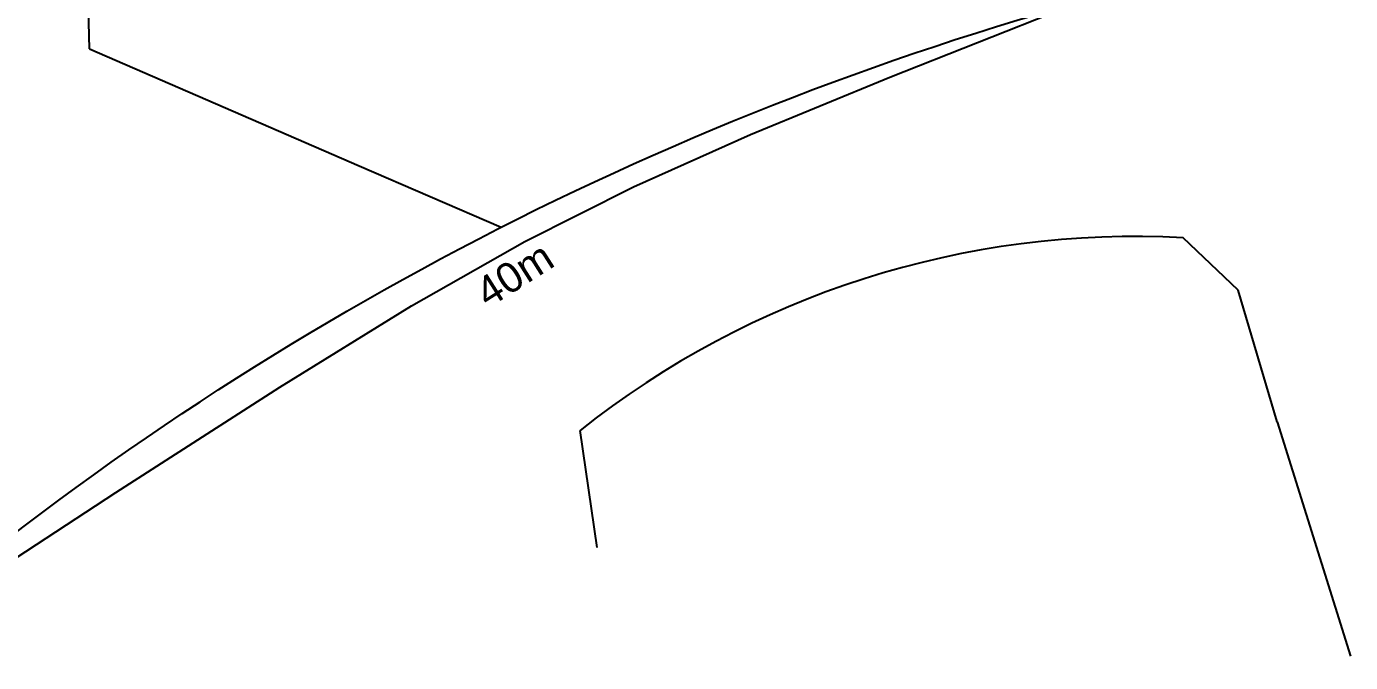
# Model space of a CAD drawing. Header units: millimetres. Extents: x 103318 to 103491, y 42496 to 42639.
# Drawn here: x 103410.37 to 103450.8, y 42548.88 to 42568.29 of the extents above; entities that cross this region are included whole.
import ezdxf

# ---------------------------------------------------------------- set-up
doc = ezdxf.new("R2010")
doc.units = ezdxf.units.MM
doc.layers.add('cpri', color=36, linetype='Continuous')
doc.layers.add('urbanizacion', color=7, linetype='Continuous')
doc.styles.get("Standard").update_dxf_attribs({"font": 'arial.ttf'})

msp = doc.modelspace()

# ---------------------------------------------------------------- linework, layer by layer
at = {"layer": 'cpri'}
msp.add_lwpolyline([(103406.703, 42549.887), (103413.1, 42554.067), (103418.105, 42557.285), (103422.13, 42559.765), (103425.59, 42561.729), (103428.902, 42563.398), (103432.478, 42564.996), (103436.733, 42566.745), (103442.083, 42568.868)], dxfattribs=at)
at = {"layer": 'urbanizacion'}
for p, q in [((103412.296, 42567.608), (103412.003, 42578.717)), ((103412.296, 42567.608), (103420.531, 42564.041)), ((103420.531, 42564.041), (103424.861, 42562.165))]:
    msp.add_line(p, q, dxfattribs=at)
for points in [[(103405.192, 42548.876, -0.110295), (103441.885, 42568.856, -0.192195)], [(103445.689, 42561.847, 0.183225), (103427.273, 42555.961, 2.368719)]]:
    msp.add_lwpolyline(points, format="xyb", dxfattribs=at)
for points in [[(103447.366, 42560.245), (103445.689, 42561.847)], [(103448.559, 42556.222), (103447.366, 42560.245)], [(103427.795, 42552.385), (103427.273, 42555.961)], [(103448.559, 42556.222), (103450.795, 42549.075)]]:
    msp.add_lwpolyline(points, dxfattribs=at)

# ---------------------------------------------------------------- texts
at = {"layer": 'cpri'}
msp.add_text('40m', height=0.9145, rotation=32.4116, dxfattribs=at).set_placement((103424.461, 42559.677))

doc.saveas('drawing.dxf')
